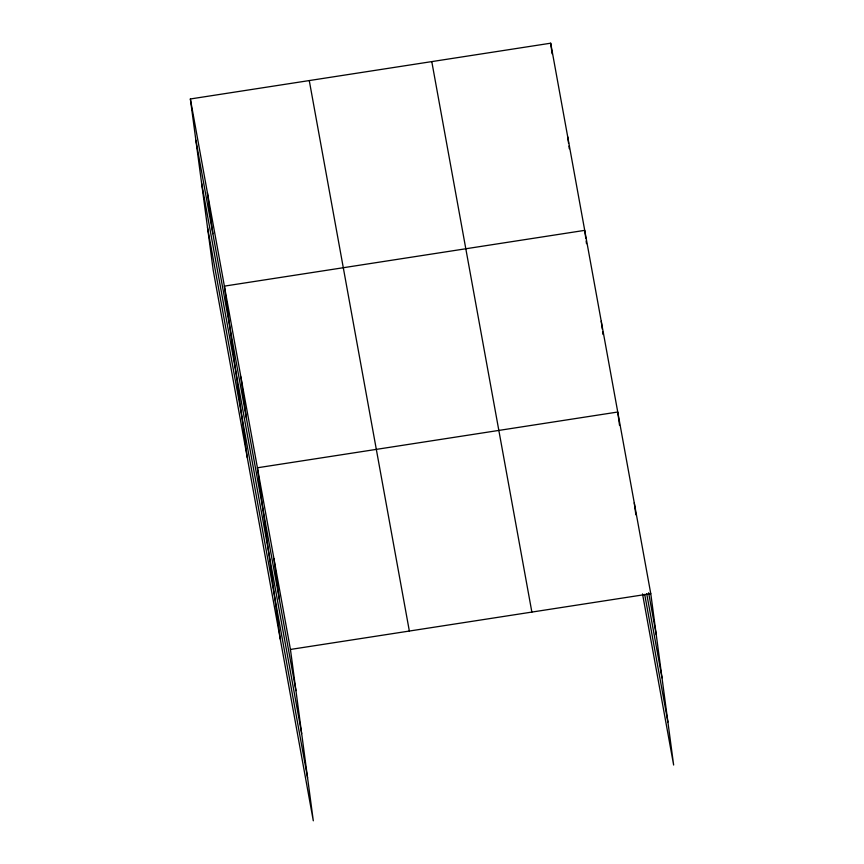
<?xml version="1.0" encoding="UTF-8"?>
<svg xmlns="http://www.w3.org/2000/svg" width="864" height="864" viewBox="0 0 864 864"><rect width="100%" height="100%" fill="white"/><g stroke="black" fill="none" stroke-linecap="round" stroke-linejoin="round"><path stroke-width="1.3" d="M190.361 98.971L290.444 649.447L313.308 820.8L213.224 270.324L190.361 98.971L550.692 43.2L650.776 593.676L673.639 765.029L642.524 593.903M290.444 649.447L650.776 593.676M648.616 592.747L656.273 634.867M646.682 593.579L662.008 677.83M644.695 594.389L667.904 722.077M431.784 61.603L531.868 612.079M309.269 80.568L409.352 631.044M195.858 140.162L295.942 690.638M201.593 183.114L301.676 733.59M207.49 227.372L307.584 777.848M634.262 502.848L635.861 514.804M619.52 425.304L617.749 412.02L257.418 467.78L280.282 639.144M601.236 321.192L602.294 329.162M602.651 331.819L603.007 334.476M585.781 238.334L584.723 230.364L224.392 286.124L247.255 457.488M586.138 240.991L586.494 243.648M567.702 136.782L568.588 143.424M568.944 146.081L569.3 148.738M550.692 43.2L552.107 53.827M273.931 558.608L279.428 599.81M240.905 376.952L246.402 418.154M207.371 192.542L212.868 233.744"/></g></svg>
